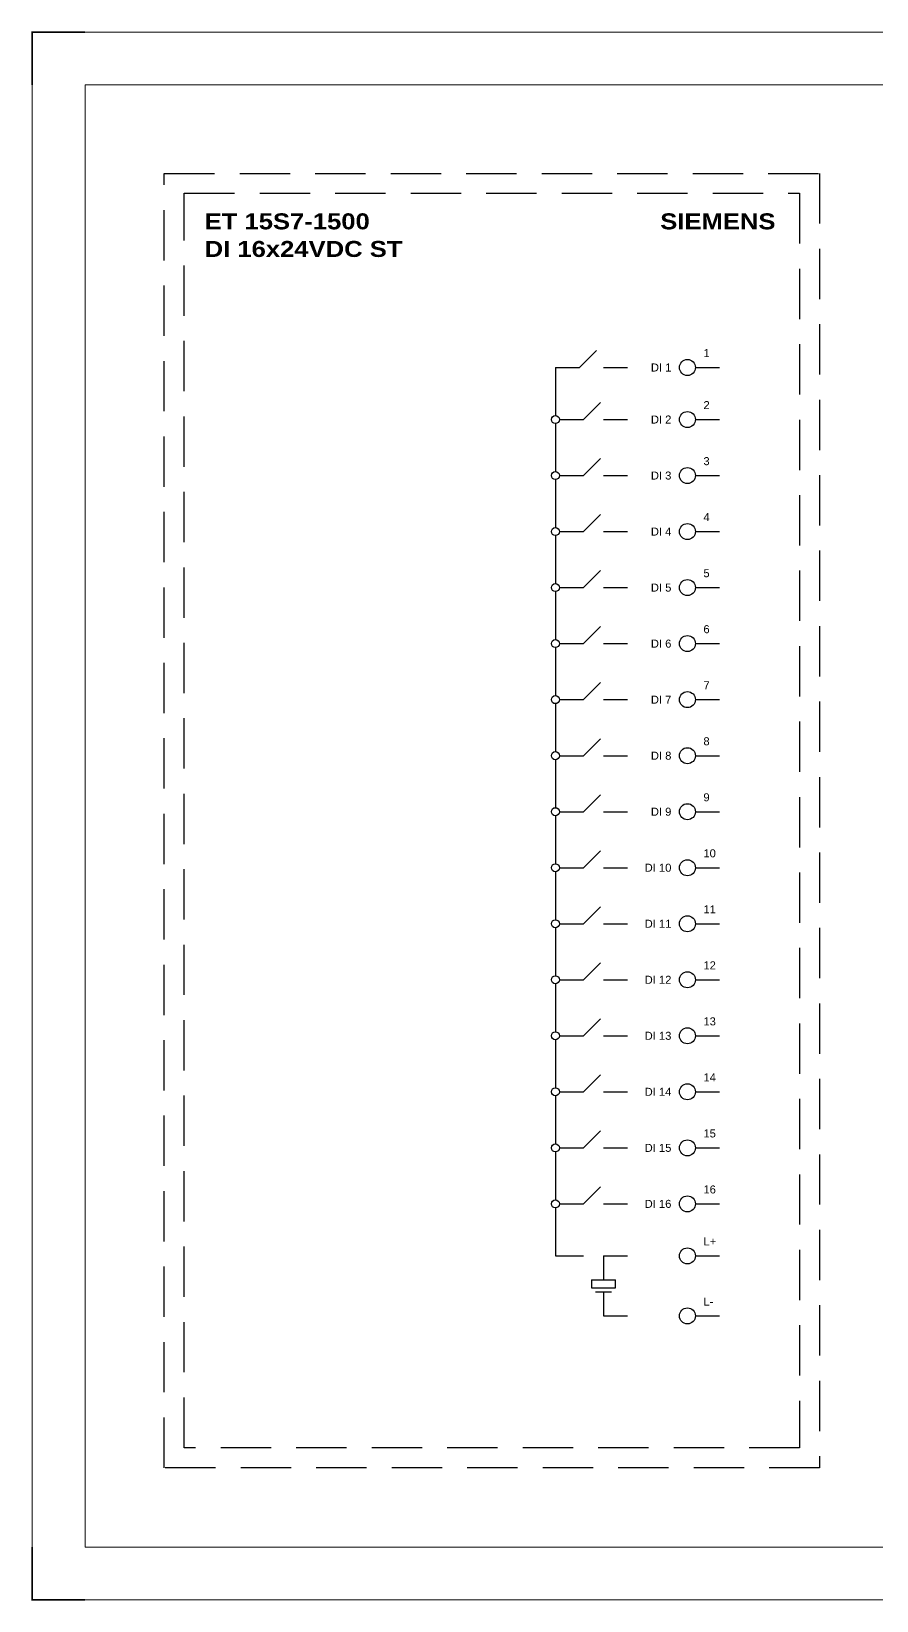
# Model space of a CAD drawing. Header units: centimetres. Extents: x 61 to 574780, y 25 to 618721.
# Drawn here: x 61 to 53376, y 103957 to 202993 of the extents above; entities that cross this region are included whole.
import ezdxf
from ezdxf.enums import TextEntityAlignment as Align

# ---------------------------------------------------------------- set-up
doc = ezdxf.new("R2010")
doc.units = ezdxf.units.CM
doc.header["$LTSCALE"] = 25.4
doc.linetypes.add('HIDDEN', pattern=[0.375, 0.25, -0.125])
doc.layers.add('Etiket-Line-L', color=7, linetype='Continuous')
doc.layers.add('EtIket-Line-S', color=2, linetype='Continuous')
doc.styles.add('Bold', font='Arial Black.ttf', dxfattribs={"height": 25.4})
doc.styles.get("Standard").update_dxf_attribs({"font": 'Arial.ttf', "height": 25.4})

# ---------------------------------------------------------------- blocks, each defined once
blk = doc.blocks.new('x5 Out Line')
at = {"const_width": 0.3}
for points in [[(9.65, 286.71), (0, 286.71), (0, 277.06)], [(0, 9.65), (0, 0), (9.65, 0)]]:
    blk.add_lwpolyline(points, dxfattribs=at)
at = {"lineweight": 15}
blk.add_lwpolyline([(395.8, 9.65), (395.8, 277.06), (9.65, 277.06), (9.65, 9.65)], close=True, dxfattribs=at)
at = {"layer": 'EtIket-Line-S', "lineweight": 9, "ltscale": 0.5}
blk.add_lwpolyline([(0, 0), (405.45, 0), (405.45, 286.71), (0, 286.71)], close=True, dxfattribs=at)

msp = doc.modelspace()

# ---------------------------------------------------------------- linework, layer by layer
at = {"ltscale": 500}
for p, q in [((34629, 181780), (35701, 182852)), ((33114, 181780), (34629, 181780)), ((33114, 181780), (33114, 178750)), ((36144, 181780), (37660, 181780)), ((34882, 178497), (35953, 179569)), ((33366, 178497), (34882, 178497)), ((36144, 178497), (37660, 178497)), ((33114, 178244), (33114, 175214)), ((34882, 174961), (35953, 176033)), ((33114, 174709), (33114, 171678)), ((33366, 174961), (34882, 174961)), ((36144, 174961), (37660, 174961)), ((34882, 171425), (35953, 172497)), ((33366, 171425), (34882, 171425)), ((36144, 171425), (37660, 171425)), ((33114, 171173), (33114, 168142)), ((34882, 167890), (35953, 168961)), ((33114, 167637), (33114, 164606)), ((33366, 167890), (34882, 167890)), ((36144, 167890), (37660, 167890)), ((34882, 164354), (35953, 165425)), ((33114, 164101), (33114, 161071)), ((33366, 164354), (34882, 164354)), ((36144, 164354), (37660, 164354)), ((34882, 160818), (35953, 161890)), ((33114, 160566), (33114, 157535)), ((33366, 160818), (34882, 160818)), ((36144, 160818), (37660, 160818)), ((34882, 157282), (35953, 158354)), ((33114, 157030), (33114, 153999)), ((33366, 157282), (34882, 157282)), ((36144, 157282), (37660, 157282)), ((34882, 153747), (35953, 154818)), ((33366, 153747), (34882, 153747)), ((36144, 153747), (37660, 153747)), ((33114, 153494), (33114, 150463)), ((34882, 150211), (35953, 151282)), ((33114, 149958), (33114, 146928)), ((33366, 150211), (34882, 150211)), ((36144, 150211), (37660, 150211)), ((34882, 146675), (35953, 147747)), ((33366, 146675), (34882, 146675)), ((36144, 146675), (37660, 146675)), ((33114, 146422), (33114, 143392)), ((34882, 143139), (35953, 144211)), ((33114, 142887), (33114, 139856)), ((33366, 143139), (34882, 143139)), ((36144, 143139), (37660, 143139)), ((34882, 139604), (35953, 140675)), ((33114, 139351), (33114, 136320)), ((33366, 139604), (34882, 139604)), ((36144, 139604), (37660, 139604)), ((34882, 136068), (35953, 137139)), ((33114, 135815), (33114, 132785)), ((33366, 136068), (34882, 136068)), ((36144, 136068), (37660, 136068)), ((34882, 132532), (35953, 133603)), ((33114, 132279), (33114, 129249)), ((33366, 132532), (34882, 132532)), ((36144, 132532), (37660, 132532)), ((34882, 128996), (35953, 130068)), ((33366, 128996), (34882, 128996)), ((36144, 128996), (37660, 128996)), ((33114, 128744), (33114, 125713)), ((33114, 125713), (34882, 125713)), ((36144, 125713), (37660, 125713)), ((36144, 125713), (36144, 124198)), ((35387, 124198), (36902, 124198)), ((35387, 124198), (35387, 123698)), ((36902, 123698), (36902, 124198)), ((35387, 123698), (36902, 123698)), ((35639, 123440), (36650, 123440)), ((36144, 123440), (36144, 121925)), ((36144, 121925), (37660, 121925))]:
    msp.add_line(p, q, dxfattribs=at)
at = {"color": 6, "ltscale": 500}
for p, q in [((41946, 181780), (43462, 181780)), ((41946, 178497), (43462, 178497)), ((41946, 174961), (43462, 174961)), ((41946, 171425), (43462, 171425)), ((41946, 167890), (43462, 167890)), ((41946, 164354), (43462, 164354)), ((41946, 160818), (43462, 160818)), ((41946, 157282), (43462, 157282)), ((41946, 153747), (43462, 153747)), ((41946, 150211), (43462, 150211)), ((41946, 146675), (43462, 146675)), ((41946, 143139), (43462, 143139)), ((41946, 139604), (43462, 139604)), ((41946, 136068), (43462, 136068)), ((41946, 132532), (43462, 132532)), ((41946, 128996), (43462, 128996)), ((41946, 125713), (43462, 125713)), ((41946, 121925), (43462, 121925))]:
    msp.add_line(p, q, dxfattribs=at)
at = {"linetype": 'HIDDEN', "ltscale": 500}
msp.add_lwpolyline([(8443, 194034), (49776, 194034), (49776, 112340), (8443, 112340)], close=True, dxfattribs=at)
at = {"color": 6, "linetype": 'HIDDEN', "ltscale": 500}
msp.add_lwpolyline([(9706, 192772), (48513, 192772), (48513, 113603), (9706, 113603)], close=True, dxfattribs=at)
at = {"color": 6, "ltscale": 500}
for centre in [(41441, 181780), (41441, 178497), (41441, 174961), (41441, 171425), (41441, 167890), (41441, 164354), (41441, 160818), (41441, 157282), (41441, 153747), (41441, 150211), (41441, 146675), (41441, 143139), (41441, 139604), (41441, 136068), (41441, 132532), (41441, 128996), (41441, 125713), (41441, 121925)]:
    msp.add_circle(centre, 505, dxfattribs=at)
at = {"ltscale": 500}
for centre in [(33114, 178497), (33114, 174961), (33114, 171425), (33114, 167890), (33114, 164354), (33114, 160818), (33114, 157282), (33114, 153747), (33114, 150211), (33114, 146675), (33114, 143139), (33114, 139604), (33114, 136068), (33114, 132532), (33114, 128996)]:
    msp.add_circle(centre, 253, dxfattribs=at)

# ---------------------------------------------------------------- block references
at = {"layer": 'Etiket-Line-L', "lineweight": 0, "xscale": 345.057685819875, "yscale": 345.057685819875, "zscale": 345.057685819875}
msp.add_blockref('x5 Out Line', (112, 104009), dxfattribs=at)

# ---------------------------------------------------------------- texts
at = {"ltscale": 500, "style": 'Bold'}
for s, p in [('ET 15S7-1500', (10989, 191509)), ('DI 16x24VDC ST', (10989, 189767))]:
    msp.add_text(s, height=1010.22, dxfattribs=at).set_placement(p, align=Align.TOP_LEFT)
msp.add_text('SIEMENS', height=1010.2, dxfattribs=at).set_placement((46998, 191509), align=Align.TOP_RIGHT)
at = {"ltscale": 500}
for s, height, p in [('1', 505, (42452, 182285)), ('2', 505, (42452, 179002)), ('3', 505, (42452, 175466)), ('4', 505, (42452, 171931)), ('5', 505, (42452, 168395)), ('6', 505, (42452, 164859)), ('7', 505, (42452, 161323)), ('8', 505, (42452, 157787)), ('9', 505, (42452, 154252)), ('10', 505.1, (42452, 150716)), ('11', 505.1, (42452, 147180)), ('12', 505.1, (42452, 143644)), ('13', 505.1, (42452, 140109)), ('14', 505.1, (42452, 136573)), ('15', 505.1, (42452, 133037)), ('16', 505.1, (42452, 129501)), ('L+', 505.1, (42452, 126218)), ('L-', 505.1, (42452, 122430))]:
    msp.add_text(s, height=height, dxfattribs=at).set_placement(p, align=Align.BOTTOM_LEFT)
for s, p in [('DI 1', (40431, 181780)), ('DI 2', (40431, 178497)), ('DI 3', (40431, 174961)), ('DI 4', (40431, 171425)), ('DI 5', (40431, 167890)), ('DI 6', (40431, 164354)), ('DI 7', (40431, 160818)), ('DI 8', (40431, 157282)), ('DI 9', (40431, 153747)), ('DI 10', (40431, 150211)), ('DI 11', (40431, 146675)), ('DI 12', (40431, 143139)), ('DI 13', (40431, 139604)), ('DI 14', (40431, 136068)), ('DI 15', (40431, 132532)), ('DI 16', (40431, 128996))]:
    msp.add_text(s, height=505.1, dxfattribs=at).set_placement(p, align=Align.MIDDLE_RIGHT)

doc.saveas('drawing.dxf')
